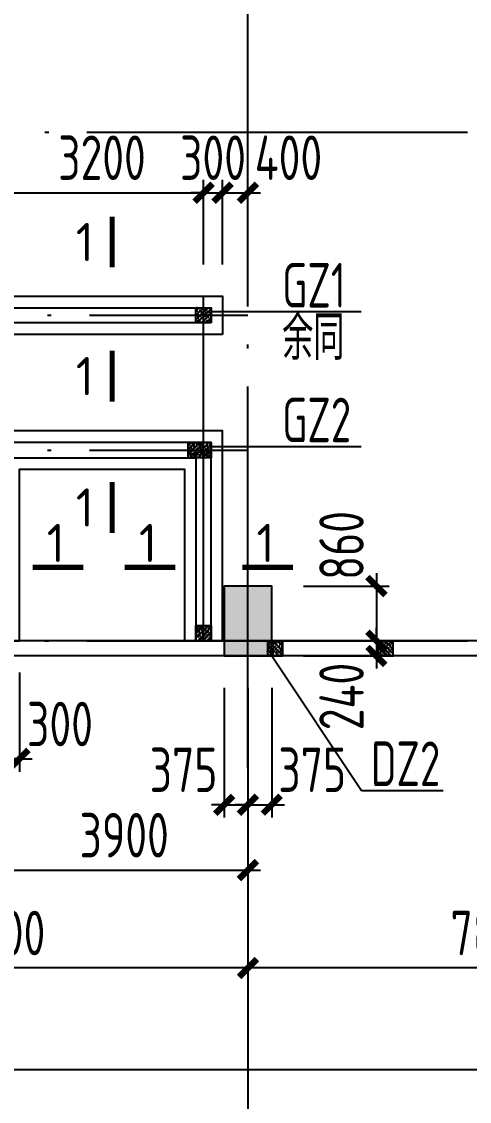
# Model space of a CAD drawing. Extents: x -2746917 to -971774, y -3334247 to -3250358.
# Drawn here: x -2265017 to -2261488, y -3308300 to -3299804 of the extents above; entities that cross this region are included whole.
import ezdxf

# ---------------------------------------------------------------- set-up
doc = ezdxf.new("R2010")
doc.units = 0
doc.header["$LTSCALE"] = 1000
doc.header["$MEASUREMENT"] = 0
doc.header["$PDMODE"] = 35
doc.linetypes.add('DOTE', pattern=[2.42, 2, -0.2, 0.02, -0.2])
doc.layers.get('0').update_dxf_attribs({"linetype": 'CONTINUOUS'})
doc.layers.get('Defpoints').update_dxf_attribs({"linetype": 'CONTINUOUS'})
for name, color, linetype in [('AXIS', 253, 'DOTE'), ('BEAM_CON', 4, 'CONTINUOUS'), ('COLU', 7, 'CONTINUOUS'), ('DIM', 3, 'CONTINUOUS'), ('HATCH', 254, 'CONTINUOUS'), ('NUM', 7, 'CONTINUOUS'), ('TEXT', 7, 'CONTINUOUS'), ('THICK', 6, 'CONTINUOUS')]:
    doc.layers.add(name, color=color, linetype=linetype)
doc.styles.add('TSSD_Dimension', font='tssdeng.shx', dxfattribs={"width": 0.75, "bigfont": 'Hztxt.shx'})
doc.styles.add('TSSD_Label', font='tssdeng.shx', dxfattribs={"width": 0.75, "bigfont": 'hztxt.shx'})
doc.styles.add('TSSD_Rein', font='Tssdeng.shx', dxfattribs={"width": 0.75, "bigfont": 'hztxt.shx'})
doc.dimstyles.new('TSSD_200_100', dxfattribs={"dimtxt": 350, "dimasz": 100, "dimexe": 100, "dimexo": 250, "dimgap": 100, "dimtad": 1, "dimdec": 0, "dimlfac": 2, "dimzin": 0, "dimdsep": 46, "dimtxsty": 'TSSD_Dimension', "dimblk": 'ARCHTICK', "dimcen": 0, "dimdle": 100, "dimclrt": 7, "dimadec": 0, "dimazin": 0, "dimtfac": 1, "dimtdec": 0, "dimtix": 1, "dimtmove": 2, "dimatfit": 3, "dimfxl": 1, "dimtolj": 1, "dimtzin": 0, "dimarcsym": 0})

# ---------------------------------------------------------------- blocks, each defined once
blk = doc.blocks.new('_ArchTick')
at = {"color": 0, "const_width": 0.5}
blk.add_lwpolyline([(-0.707, -0.707), (0.707, 0.707)], dxfattribs=at)
blk = doc.blocks.new('*D1383')
at = {"layer": 'Defpoints', "color": 0, "ltscale": 1.5}
for p in [(-2263233.7, -3305675.3), (-2259333.7, -3305675.3), (-2263233.7, -3307250.3)]:
    blk.add_point(p, dxfattribs=at)
at = {"layer": 'DIM', "color": 0, "lineweight": -2, "ltscale": 1.5}
for p, q in [((-2263233.7, -3305925.3), (-2263233.7, -3307350.3)), ((-2259333.7, -3305925.3), (-2259333.7, -3307350.3)), ((-2259233.7, -3307250.3), (-2263333.7, -3307250.3))]:
    blk.add_line(p, q, dxfattribs=at)
at = {"layer": 'DIM', "color": 0, "lineweight": -2, "ltscale": 1.5, "xscale": 100, "yscale": 100, "zscale": 100, "rotation": 180}
blk.add_blockref('_ArchTick', (-2263233.7, -3307250.3), dxfattribs=at)
at = {"layer": 'DIM', "color": 0, "lineweight": -2, "ltscale": 1.5, "xscale": 100, "yscale": 100, "zscale": 100}
blk.add_blockref('_ArchTick', (-2259333.7, -3307250.3), dxfattribs=at)
at = {"layer": 'DIM', "color": 7, "ltscale": 1.5, "insert": (-2261283.7, -3306975.3), "char_height": 350, "attachment_point": 5, "style": 'TSSD_Dimension'}
blk.add_mtext('\\A1;7800', dxfattribs=at)
blk = doc.blocks.new('*D1384')
at = {"layer": 'Defpoints', "color": 0, "ltscale": 1.5}
for p in [(-2267133.7, -3305675.3), (-2263233.7, -3305675.3), (-2267133.7, -3307250.3)]:
    blk.add_point(p, dxfattribs=at)
at = {"layer": 'DIM', "color": 0, "lineweight": -2, "ltscale": 1.5}
for p, q in [((-2267133.7, -3305925.3), (-2267133.7, -3307350.3)), ((-2263233.7, -3305925.3), (-2263233.7, -3307350.3)), ((-2263133.7, -3307250.3), (-2267233.7, -3307250.3))]:
    blk.add_line(p, q, dxfattribs=at)
at = {"layer": 'DIM', "color": 0, "lineweight": -2, "ltscale": 1.5, "xscale": 100, "yscale": 100, "zscale": 100, "rotation": 180}
blk.add_blockref('_ArchTick', (-2267133.7, -3307250.3), dxfattribs=at)
at = {"layer": 'DIM', "color": 0, "lineweight": -2, "ltscale": 1.5, "xscale": 100, "yscale": 100, "zscale": 100}
blk.add_blockref('_ArchTick', (-2263233.7, -3307250.3), dxfattribs=at)
at = {"layer": 'DIM', "color": 7, "ltscale": 1.5, "insert": (-2265183.7, -3306975.3), "char_height": 350, "attachment_point": 5, "style": 'TSSD_Dimension'}
blk.add_mtext('\\A1;7800', dxfattribs=at)
blk = doc.blocks.new('*D1385')
at = {"layer": 'Defpoints', "color": 0, "ltscale": 1.5}
for p in [(-2267133.7, -3305675.3), (-2224233.7, -3305675.3), (-2224233.7, -3308050.3)]:
    blk.add_point(p, dxfattribs=at)
at = {"layer": 'DIM', "color": 0, "lineweight": -2, "ltscale": 1.5}
for p, q in [((-2267133.7, -3305925.3), (-2267133.7, -3308150.3)), ((-2224233.7, -3305925.3), (-2224233.7, -3308150.3)), ((-2267233.7, -3308050.3), (-2224133.7, -3308050.3))]:
    blk.add_line(p, q, dxfattribs=at)
at = {"layer": 'DIM', "color": 0, "lineweight": -2, "ltscale": 1.5, "xscale": 100, "yscale": 100, "zscale": 100, "rotation": 180}
blk.add_blockref('_ArchTick', (-2267133.7, -3308050.3), dxfattribs=at)
at = {"layer": 'DIM', "color": 0, "lineweight": -2, "ltscale": 1.5, "xscale": 100, "yscale": 100, "zscale": 100}
blk.add_blockref('_ArchTick', (-2224233.7, -3308050.3), dxfattribs=at)
at = {"layer": 'DIM', "color": 7, "ltscale": 1.5, "insert": (-2245683.7, -3307775.3), "char_height": 350, "attachment_point": 5, "style": 'TSSD_Dimension'}
blk.add_mtext('\\A1;85800', dxfattribs=at)
blk = doc.blocks.new('A$C6DF15AF1')
at = {"layer": 'HATCH', "ltscale": 1.5}
h = blk.add_hatch(dxfattribs=at)
h.set_pattern_fill('ARMORED', color=256, scale=5, style=0)
h.set_pattern_definition([(50, (2166309.23, 3282061.71), (35.86300913, -3.13760675), [3.75, -41.25]), (355, (2166309.23, 3282061.71), (-6.93756668, 37.6096067), [3, -33]), (100.4514, (2166312.218, 3282061.447), (28.9254691, 34.4719771), [3.1870095, -35.0571056]), (46.1842, (2166309.23, 3282071.71), (53.36205243, -8.2759507), [5.625, -61.875]), (96.6356, (2166313.676, 3282071.02), (46.7331353, 48.70589355), [4.7805144, -52.58565]), (351.1842, (2166309.23, 3282071.71), (46.73309726, 48.70593005), [4.5, -49.5]), (21, (2166314.23, 3282069.21), (29.8453526, -20.13094453), [3.75, -41.25]), (326, (2166314.23, 3282069.21), (12.1657666, 36.25750225), [3, -33]), (71.4514, (2166316.717, 3282067.53), (42.01113143, 16.12652484), [3.1870095, -35.0571056]), (37.5, (2166309.23, 3282061.709), (0.607992766, 16.64469269), [0, -32.6, 0, -33.5, 0, -33.125]), (7.5, (2166309.23, 3282061.709), (13.15347687, 19.720585594), [0, -19.1, 0, -31.85, 0, -12.625]), (327.5, (2166298.08, 3282061.709), (26.69112181, -1.127743587), [0, -12.5, 0, -39, 0, -51.75]), (317.5, (2166293.08, 3282061.71), (29.15930847, 5.00524912), [0, -16.25, 0, -25.9, 0, -36.75]), (45, (2166309.23, 3282061.71), (-17.67766953, 17.67766953), [])])
h.paths.add_polyline_path([(0, 120), (120, 120), (120, 0), (0, 0)])
at = {"layer": 'COLU'}
blk.add_lwpolyline([(0, 120), (120, 120), (120, 0), (0, 0)], close=True, dxfattribs=at)
blk = doc.blocks.new('*D2643')
at = {"layer": 'Defpoints', "color": 0, "ltscale": 1.5}
for p in [(-2263421.2, -3304795.3), (-2263233.7, -3304795.3), (-2263233.7, -3305966.3)]:
    blk.add_point(p, dxfattribs=at)
at = {"layer": 'DIM', "color": 0, "lineweight": -2, "ltscale": 1.5}
for p, q in [((-2263421.2, -3305045.3), (-2263421.2, -3306066.3)), ((-2263233.7, -3305045.3), (-2263233.7, -3306066.3)), ((-2263421.2, -3305966.3), (-2263521.2, -3305966.3)), ((-2263421.2, -3305966.3), (-2263233.7, -3305966.3)), ((-2263233.7, -3305966.3), (-2263133.7, -3305966.3))]:
    blk.add_line(p, q, dxfattribs=at)
at = {"layer": 'DIM', "color": 0, "lineweight": -2, "ltscale": 1.5, "xscale": 100, "yscale": 100, "zscale": 100}
blk.add_blockref('_ArchTick', (-2263421.2, -3305966.3), dxfattribs=at)
at = {"layer": 'DIM', "color": 0, "lineweight": -2, "ltscale": 1.5, "xscale": 100, "yscale": 100, "zscale": 100, "rotation": 180}
blk.add_blockref('_ArchTick', (-2263233.7, -3305966.3), dxfattribs=at)
at = {"layer": 'DIM', "color": 7, "ltscale": 1.5, "insert": (-2263740.5, -3305691.3), "char_height": 350, "attachment_point": 5, "style": 'TSSD_Dimension'}
blk.add_mtext('\\A1;375', dxfattribs=at)
blk = doc.blocks.new('*D2644')
at = {"layer": 'Defpoints', "color": 0, "ltscale": 1.5}
for p in [(-2263233.7, -3304795.3), (-2263046.2, -3304795.3), (-2263046.2, -3305966.3)]:
    blk.add_point(p, dxfattribs=at)
at = {"layer": 'DIM', "color": 0, "lineweight": -2, "ltscale": 1.5}
for p, q in [((-2263233.7, -3305045.3), (-2263233.7, -3306066.3)), ((-2263046.2, -3305045.3), (-2263046.2, -3306066.3)), ((-2263233.7, -3305966.3), (-2263333.7, -3305966.3)), ((-2263233.7, -3305966.3), (-2263046.2, -3305966.3)), ((-2263046.2, -3305966.3), (-2262946.2, -3305966.3))]:
    blk.add_line(p, q, dxfattribs=at)
at = {"layer": 'DIM', "color": 0, "lineweight": -2, "ltscale": 1.5, "xscale": 100, "yscale": 100, "zscale": 100}
blk.add_blockref('_ArchTick', (-2263233.7, -3305966.3), dxfattribs=at)
at = {"layer": 'DIM', "color": 0, "lineweight": -2, "ltscale": 1.5, "xscale": 100, "yscale": 100, "zscale": 100, "rotation": 180}
blk.add_blockref('_ArchTick', (-2263046.2, -3305966.3), dxfattribs=at)
at = {"layer": 'DIM', "color": 7, "ltscale": 1.5, "insert": (-2262726.9, -3305691.3), "char_height": 350, "attachment_point": 5, "style": 'TSSD_Dimension'}
blk.add_mtext('\\A1;375', dxfattribs=at)
blk = doc.blocks.new('*D2645')
at = {"layer": 'Defpoints', "color": 0, "ltscale": 1.5}
for p in [(-2263046.2, -3304245.3), (-2263046.2, -3304675.3), (-2262221.3, -3304675.3)]:
    blk.add_point(p, dxfattribs=at)
at = {"layer": 'DIM', "color": 0, "lineweight": -2, "ltscale": 1.5}
for p, q in [((-2262221.3, -3304145.3), (-2262221.3, -3304775.3)), ((-2262796.2, -3304245.3), (-2262121.3, -3304245.3)), ((-2262796.2, -3304675.3), (-2262121.3, -3304675.3))]:
    blk.add_line(p, q, dxfattribs=at)
at = {"layer": 'DIM', "color": 0, "lineweight": -2, "ltscale": 1.5, "xscale": 100, "yscale": 100, "zscale": 100}
for p, rotation in [((-2262221.3, -3304245.3), 90), ((-2262221.3, -3304675.3), 270)]:
    blk.add_blockref('_ArchTick', p, dxfattribs=dict(at, rotation=rotation))
at = {"layer": 'DIM', "color": 7, "ltscale": 1.5, "insert": (-2262496.3, -3303926.1), "char_height": 350, "attachment_point": 5, "rotation": 90, "style": 'TSSD_Dimension'}
blk.add_mtext('\\A1;860', dxfattribs=at)
blk = doc.blocks.new('*D2646')
at = {"layer": 'Defpoints', "color": 0, "ltscale": 1.5}
for p in [(-2263046.2, -3304675.3), (-2263046.2, -3304795.3), (-2262221.3, -3304795.3)]:
    blk.add_point(p, dxfattribs=at)
at = {"layer": 'DIM', "color": 0, "lineweight": -2, "ltscale": 1.5}
for p, q in [((-2262221.3, -3304675.3), (-2262221.3, -3304575.3)), ((-2262796.2, -3304675.3), (-2262121.3, -3304675.3)), ((-2262221.3, -3304675.3), (-2262221.3, -3304795.3)), ((-2262796.2, -3304795.3), (-2262121.3, -3304795.3)), ((-2262221.3, -3304795.3), (-2262221.3, -3304895.3))]:
    blk.add_line(p, q, dxfattribs=at)
at = {"layer": 'DIM', "color": 0, "lineweight": -2, "ltscale": 1.5, "xscale": 100, "yscale": 100, "zscale": 100}
for p, rotation in [((-2262221.3, -3304675.3), 270), ((-2262221.3, -3304795.3), 90)]:
    blk.add_blockref('_ArchTick', p, dxfattribs=dict(at, rotation=rotation))
at = {"layer": 'DIM', "color": 7, "ltscale": 1.5, "insert": (-2262496.3, -3305114.6), "char_height": 350, "attachment_point": 5, "rotation": 90, "style": 'TSSD_Dimension'}
blk.add_mtext('\\A1;240', dxfattribs=at)
blk = doc.blocks.new('*D2650')
at = {"layer": 'Defpoints', "color": 0, "ltscale": 1.5}
for p in [(-2265183.7, -3305045.3), (-2263233.7, -3305045.3), (-2263233.7, -3306480.9)]:
    blk.add_point(p, dxfattribs=at)
at = {"layer": 'DIM', "color": 0, "lineweight": -2, "ltscale": 1.5}
for p, q in [((-2265183.7, -3305295.3), (-2265183.7, -3306580.9)), ((-2263233.7, -3305295.3), (-2263233.7, -3306580.9)), ((-2265283.7, -3306480.9), (-2263133.7, -3306480.9))]:
    blk.add_line(p, q, dxfattribs=at)
at = {"layer": 'DIM', "color": 0, "lineweight": -2, "ltscale": 1.5, "xscale": 100, "yscale": 100, "zscale": 100, "rotation": 180}
blk.add_blockref('_ArchTick', (-2265183.7, -3306480.9), dxfattribs=at)
at = {"layer": 'DIM', "color": 0, "lineweight": -2, "ltscale": 1.5, "xscale": 100, "yscale": 100, "zscale": 100}
blk.add_blockref('_ArchTick', (-2263233.7, -3306480.9), dxfattribs=at)
at = {"layer": 'DIM', "color": 7, "ltscale": 1.5, "insert": (-2264208.7, -3306205.9), "char_height": 350, "attachment_point": 5, "style": 'TSSD_Dimension'}
blk.add_mtext('\\A1;3900', dxfattribs=at)
blk = doc.blocks.new('*D2663')
at = {"layer": 'Defpoints', "color": 0, "ltscale": 1.5}
for p in [(-2265183.7, -3304675.3), (-2265033.7, -3304675.3), (-2265183.7, -3305606)]:
    blk.add_point(p, dxfattribs=at)
at = {"layer": 'DIM', "color": 0, "lineweight": -2, "ltscale": 1.5}
for p, q in [((-2265183.7, -3304925.3), (-2265183.7, -3305706)), ((-2265033.7, -3304925.3), (-2265033.7, -3305706)), ((-2265183.7, -3305606), (-2265283.7, -3305606)), ((-2265033.7, -3305606), (-2265183.7, -3305606)), ((-2265033.7, -3305606), (-2264933.7, -3305606))]:
    blk.add_line(p, q, dxfattribs=at)
at = {"layer": 'DIM', "color": 0, "lineweight": -2, "ltscale": 1.5, "xscale": 100, "yscale": 100, "zscale": 100}
blk.add_blockref('_ArchTick', (-2265183.7, -3305606), dxfattribs=at)
at = {"layer": 'DIM', "color": 0, "lineweight": -2, "ltscale": 1.5, "xscale": 100, "yscale": 100, "zscale": 100, "rotation": 180}
blk.add_blockref('_ArchTick', (-2265033.7, -3305606), dxfattribs=at)
at = {"layer": 'DIM', "color": 7, "ltscale": 1.5, "insert": (-2264714.4, -3305331), "char_height": 350, "attachment_point": 5, "style": 'TSSD_Dimension'}
blk.add_mtext('\\A1;300', dxfattribs=at)
blk = doc.blocks.new('*D3420')
at = {"layer": 'Defpoints', "color": 0, "ltscale": 1.5}
for p in [(-2263583.7, -3301150.4), (-2265183.7, -3301965.3), (-2263583.7, -3301965.3)]:
    blk.add_point(p, dxfattribs=at)
at = {"layer": 'DIM', "color": 0, "lineweight": -2, "ltscale": 1.5}
for p, q in [((-2265183.7, -3301715.3), (-2265183.7, -3301050.4)), ((-2263583.7, -3301715.3), (-2263583.7, -3301050.4)), ((-2265283.7, -3301150.4), (-2263483.7, -3301150.4))]:
    blk.add_line(p, q, dxfattribs=at)
at = {"layer": 'DIM', "color": 0, "lineweight": -2, "ltscale": 1.5, "xscale": 100, "yscale": 100, "zscale": 100, "rotation": 180}
blk.add_blockref('_ArchTick', (-2265183.7, -3301150.4), dxfattribs=at)
at = {"layer": 'DIM', "color": 0, "lineweight": -2, "ltscale": 1.5, "xscale": 100, "yscale": 100, "zscale": 100}
blk.add_blockref('_ArchTick', (-2263583.7, -3301150.4), dxfattribs=at)
at = {"layer": 'DIM', "color": 7, "ltscale": 1.5, "insert": (-2264383.7, -3300875.4), "char_height": 350, "attachment_point": 5, "style": 'TSSD_Dimension'}
blk.add_mtext('\\A1;3200', dxfattribs=at)
blk = doc.blocks.new('*D3421')
at = {"layer": 'Defpoints', "color": 0, "ltscale": 1.5}
for p in [(-2263433.7, -3301150.4), (-2263583.7, -3301965.3), (-2263433.7, -3301965.3)]:
    blk.add_point(p, dxfattribs=at)
at = {"layer": 'DIM', "color": 0, "lineweight": -2, "ltscale": 1.5}
for p, q in [((-2263583.7, -3301715.3), (-2263583.7, -3301050.4)), ((-2263433.7, -3301715.3), (-2263433.7, -3301050.4)), ((-2263583.7, -3301150.4), (-2263683.7, -3301150.4)), ((-2263583.7, -3301150.4), (-2263433.7, -3301150.4)), ((-2263433.7, -3301150.4), (-2263333.7, -3301150.4))]:
    blk.add_line(p, q, dxfattribs=at)
at = {"layer": 'DIM', "color": 0, "lineweight": -2, "ltscale": 1.5, "xscale": 100, "yscale": 100, "zscale": 100}
blk.add_blockref('_ArchTick', (-2263583.7, -3301150.4), dxfattribs=at)
at = {"layer": 'DIM', "color": 0, "lineweight": -2, "ltscale": 1.5, "xscale": 100, "yscale": 100, "zscale": 100, "rotation": 180}
blk.add_blockref('_ArchTick', (-2263433.7, -3301150.4), dxfattribs=at)
at = {"layer": 'DIM', "color": 7, "ltscale": 1.5, "insert": (-2263508.7, -3300875.4), "char_height": 350, "attachment_point": 5, "style": 'TSSD_Dimension'}
blk.add_mtext('\\A1;300', dxfattribs=at)
blk = doc.blocks.new('*D3422')
at = {"layer": 'Defpoints', "color": 0, "ltscale": 1.5}
for p in [(-2263233.7, -3301150.4), (-2263433.7, -3301965.3), (-2263233.7, -3301965.3)]:
    blk.add_point(p, dxfattribs=at)
at = {"layer": 'DIM', "color": 0, "lineweight": -2, "ltscale": 1.5}
for p, q in [((-2263433.7, -3301715.3), (-2263433.7, -3301050.4)), ((-2263233.7, -3301715.3), (-2263233.7, -3301050.4)), ((-2263533.7, -3301150.4), (-2263133.7, -3301150.4))]:
    blk.add_line(p, q, dxfattribs=at)
at = {"layer": 'DIM', "color": 0, "lineweight": -2, "ltscale": 1.5, "xscale": 100, "yscale": 100, "zscale": 100, "rotation": 180}
blk.add_blockref('_ArchTick', (-2263433.7, -3301150.4), dxfattribs=at)
at = {"layer": 'DIM', "color": 0, "lineweight": -2, "ltscale": 1.5, "xscale": 100, "yscale": 100, "zscale": 100}
blk.add_blockref('_ArchTick', (-2263233.7, -3301150.4), dxfattribs=at)
at = {"layer": 'DIM', "color": 7, "ltscale": 1.5, "insert": (-2262914.4, -3300875.4), "char_height": 350, "attachment_point": 5, "style": 'TSSD_Dimension'}
blk.add_mtext('\\A1;400', dxfattribs=at)

msp = doc.modelspace()

# ---------------------------------------------------------------- hatches: boundary and pattern name
at = {"layer": 'COLU', "ltscale": 1.5}
h = msp.add_hatch(color=256, dxfattribs=at)
h.paths.add_polyline_path([(-2224113.71, -3284562.84), (-2224463.71, -3284562.84), (-2224463.71, -3284787.84), (-2224113.71, -3284787.84)])
h.paths.add_polyline_path([(-2224113.71, -3288562.84), (-2224463.71, -3288562.84), (-2224463.71, -3288787.84), (-2224113.71, -3288787.84)])
h.paths.add_polyline_path([(-2224113.71, -3296562.84), (-2224463.71, -3296562.84), (-2224463.71, -3296787.84), (-2224113.71, -3296787.84)])
h.paths.add_polyline_path([(-2228321.21, -3304795.34), (-2227946.21, -3304795.34), (-2227946.21, -3304245.34), (-2228321.21, -3304245.34)])
h.paths.add_polyline_path([(-2228296.21, -3292425.34), (-2227971.21, -3292425.34), (-2227971.21, -3292925.34), (-2228296.21, -3292925.34)])
h.paths.add_polyline_path([(-2228321.21, -3280555.34), (-2227946.21, -3280555.34), (-2227946.21, -3281105.34), (-2228321.21, -3281105.34)])
h.paths.add_polyline_path([(-2232221.21, -3304795.34), (-2231846.21, -3304795.34), (-2231846.21, -3304245.34), (-2232221.21, -3304245.34)])
h.paths.add_polyline_path([(-2232196.21, -3292425.34), (-2231871.21, -3292425.34), (-2231871.21, -3292925.34), (-2232196.21, -3292925.34)])
h.paths.add_polyline_path([(-2232221.21, -3280555.34), (-2231846.21, -3280555.34), (-2231846.21, -3281105.34), (-2232221.21, -3281105.34)])
h.paths.add_polyline_path([(-2236121.21, -3304795.34), (-2235746.21, -3304795.34), (-2235746.21, -3304245.34), (-2236121.21, -3304245.34)])
h.paths.add_polyline_path([(-2236096.21, -3292425.34), (-2235771.21, -3292425.34), (-2235771.21, -3292925.34), (-2236096.21, -3292925.34)])
h.paths.add_polyline_path([(-2236121.21, -3280555.34), (-2235746.21, -3280555.34), (-2235746.21, -3281105.34), (-2236121.21, -3281105.34)])
h.paths.add_polyline_path([(-2240021.21, -3304795.34), (-2239646.21, -3304795.34), (-2239646.21, -3304245.34), (-2240021.21, -3304245.34)])
h.paths.add_polyline_path([(-2239996.21, -3292425.34), (-2239671.21, -3292425.34), (-2239671.21, -3292925.34), (-2239996.21, -3292925.34)])
h.paths.add_polyline_path([(-2240021.21, -3280555.34), (-2239646.21, -3280555.34), (-2239646.21, -3281105.34), (-2240021.21, -3281105.34)])
h.paths.add_polyline_path([(-2243921.21, -3304795.34), (-2243546.21, -3304795.34), (-2243546.21, -3304245.34), (-2243921.21, -3304245.34)])
h.paths.add_polyline_path([(-2243896.21, -3292425.34), (-2243571.21, -3292425.34), (-2243571.21, -3292925.34), (-2243896.21, -3292925.34)])
h.paths.add_polyline_path([(-2243921.21, -3280555.34), (-2243546.21, -3280555.34), (-2243546.21, -3281105.34), (-2243921.21, -3281105.34)])
h.paths.add_polyline_path([(-2247821.21, -3304795.34), (-2247446.21, -3304795.34), (-2247446.21, -3304245.34), (-2247821.21, -3304245.34)])
h.paths.add_polyline_path([(-2247796.21, -3292425.34), (-2247471.21, -3292425.34), (-2247471.21, -3292925.34), (-2247796.21, -3292925.34)])
h.paths.add_polyline_path([(-2247821.21, -3280555.34), (-2247446.21, -3280555.34), (-2247446.21, -3281105.34), (-2247821.21, -3281105.34)])
h.paths.add_polyline_path([(-2251721.21, -3304795.34), (-2251346.21, -3304795.34), (-2251346.21, -3304245.34), (-2251721.21, -3304245.34)])
h.paths.add_polyline_path([(-2251696.21, -3292425.34), (-2251371.21, -3292425.34), (-2251371.21, -3292925.34), (-2251696.21, -3292925.34)])
h.paths.add_polyline_path([(-2251721.21, -3280555.34), (-2251346.21, -3280555.34), (-2251346.21, -3281105.34), (-2251721.21, -3281105.34)])
h.paths.add_polyline_path([(-2255621.21, -3304795.34), (-2255246.21, -3304795.34), (-2255246.21, -3304245.34), (-2255621.21, -3304245.34)])
h.paths.add_polyline_path([(-2255596.21, -3292425.34), (-2255271.21, -3292425.34), (-2255271.21, -3292925.34), (-2255596.21, -3292925.34)])
h.paths.add_polyline_path([(-2255621.21, -3280555.34), (-2255246.21, -3280555.34), (-2255246.21, -3281105.34), (-2255621.21, -3281105.34)])
h.paths.add_polyline_path([(-2224113.71, -3280555.34), (-2224463.71, -3280555.34), (-2224463.71, -3281105.34), (-2224113.71, -3281105.34)])
h.paths.add_polyline_path([(-2224113.71, -3300562.84), (-2224463.71, -3300562.84), (-2224463.71, -3300787.84), (-2224113.71, -3300787.84)])
h.paths.add_polyline_path([(-2224113.71, -3304795.34), (-2224463.71, -3304795.34), (-2224463.71, -3304245.34), (-2224113.71, -3304245.34)])
h.paths.add_polyline_path([(-2224113.71, -3292925.34), (-2224463.71, -3292925.34), (-2224463.71, -3292425.34), (-2224113.71, -3292425.34)])
h.paths.add_polyline_path([(-2259521.21, -3304795.34), (-2259146.21, -3304795.34), (-2259146.21, -3304245.34), (-2259521.21, -3304245.34)])
h.paths.add_polyline_path([(-2267253.71, -3300562.84), (-2266903.71, -3300562.84), (-2266903.71, -3300787.84), (-2267253.71, -3300787.84)])
h.paths.add_polyline_path([(-2267253.71, -3296562.84), (-2266903.71, -3296562.84), (-2266903.71, -3296787.84), (-2267253.71, -3296787.84)])
h.paths.add_polyline_path([(-2267253.71, -3288562.84), (-2266903.71, -3288562.84), (-2266903.71, -3288787.84), (-2267253.71, -3288787.84)])
h.paths.add_polyline_path([(-2263421.21, -3304795.34), (-2263046.21, -3304795.34), (-2263046.21, -3304245.34), (-2263421.21, -3304245.34)])
h.paths.add_polyline_path([(-2267253.71, -3304795.34), (-2266903.71, -3304795.34), (-2266903.71, -3304245.34), (-2267253.71, -3304245.34)])
h.paths.add_polyline_path([(-2259496.21, -3292425.34), (-2259171.21, -3292425.34), (-2259171.21, -3292925.34), (-2259496.21, -3292925.34)])
h.paths.add_polyline_path([(-2259521.21, -3280555.34), (-2259146.21, -3280555.34), (-2259146.21, -3281105.34), (-2259521.21, -3281105.34)])
h.paths.add_polyline_path([(-2263396.21, -3292425.34), (-2263071.21, -3292425.34), (-2263071.21, -3292925.34), (-2263396.21, -3292925.34)])
h.paths.add_polyline_path([(-2267253.71, -3292925.34), (-2266903.71, -3292925.34), (-2266903.71, -3292425.34), (-2267253.71, -3292425.34)])
h.paths.add_polyline_path([(-2267253.71, -3284562.84), (-2266903.71, -3284562.84), (-2266903.71, -3284787.84), (-2267253.71, -3284787.84)])
h.paths.add_polyline_path([(-2263421.21, -3280555.34), (-2263046.21, -3280555.34), (-2263046.21, -3281105.34), (-2263421.21, -3281105.34)])
h.paths.add_polyline_path([(-2267253.71, -3280555.34), (-2266903.71, -3280555.34), (-2266903.71, -3281105.34), (-2267253.71, -3281105.34)])
at = {"layer": 'HATCH', "ltscale": 1.5}
h = msp.add_hatch(dxfattribs=at)
h.set_pattern_fill('ARMORED', color=256, scale=5, style=0)
h.set_pattern_definition([(230, (-4429832.943, -6584117.056), (-35.86300913, 3.13760675), [3.75, -41.25]), (175, (-4429832.943, -6584117.056), (6.93756668, -37.6096067), [3, -33]), (280.4514, (-4429835.93, -6584116.795), (-28.9254691, -34.4719771), [3.1870095, -35.0571056]), (226.1842, (-4429832.943, -6584127.056), (-53.36205243, 8.2759507), [5.625, -61.875]), (276.6356, (-4429837.39, -6584126.367), (-46.7331353, -48.70589355), [4.7805144, -52.58565]), (171.1842, (-4429832.943, -6584127.056), (-46.73309726, -48.70593005), [4.5, -49.5]), (201, (-4429837.943, -6584124.556), (-29.8453526, 20.13094453), [3.75, -41.25]), (146, (-4429837.943, -6584124.556), (-12.1657666, -36.25750225), [3, -33]), (251.4514, (-4429840.43, -6584122.88), (-42.01113143, -16.12652484), [3.1870095, -35.0571056]), (217.5, (-4429832.943, -6584117.056), (-0.607992766, -16.64469269), [0, -32.6, 0, -33.5, 0, -33.125]), (187.5, (-4429832.943, -6584117.056), (-13.15347687, -19.720585594), [0, -19.1, 0, -31.85, 0, -12.625]), (147.5, (-4429821.793, -6584117.056), (-26.69112181, 1.127743587), [0, -12.5, 0, -39, 0, -51.75]), (137.5, (-4429816.793, -6584117.056), (-29.15930847, -5.00524912), [0, -16.25, 0, -25.9, 0, -36.75]), (225, (-4429832.943, -6584117.056), (17.67766953, -17.67766953), [])])
h.paths.add_polyline_path([(-2263523.71, -3302175.34), (-2263643.71, -3302175.34), (-2263643.71, -3302055.34), (-2263523.71, -3302055.34)])
h = msp.add_hatch(dxfattribs=at)
h.set_pattern_fill('ARMORED', color=256, scale=5, style=0)
h.set_pattern_definition([(230, (-4430790.813, -6586213.927), (-35.86300913, 3.13760675), [3.75, -41.25]), (175, (-4430790.813, -6586213.927), (6.93756668, -37.6096067), [3, -33]), (280.4514, (-4430793.8, -6586213.665), (-28.9254691, -34.4719771), [3.1870095, -35.0571056]), (226.1842, (-4430790.813, -6586223.927), (-53.36205243, 8.2759507), [5.625, -61.875]), (276.6356, (-4430795.26, -6586223.237), (-46.7331353, -48.70589355), [4.7805144, -52.58565]), (171.1842, (-4430790.81, -6586223.927), (-46.73309726, -48.70593005), [4.5, -49.5]), (201, (-4430795.813, -6586221.427), (-29.8453526, 20.13094453), [3.75, -41.25]), (146, (-4430795.813, -6586221.427), (-12.1657666, -36.25750225), [3, -33]), (251.4514, (-4430798.3, -6586219.75), (-42.01113143, -16.12652484), [3.1870095, -35.0571056]), (217.5, (-4430790.813, -6586213.927), (-0.607992766, -16.64469269), [0, -32.6, 0, -33.5, 0, -33.125]), (187.5, (-4430790.813, -6586213.927), (-13.15347687, -19.720585594), [0, -19.1, 0, -31.85, 0, -12.625]), (147.5, (-4430779.663, -6586213.927), (-26.69112181, 1.127743587), [0, -12.5, 0, -39, 0, -51.75]), (137.5, (-4430774.663, -6586213.927), (-29.15930847, -5.00524912), [0, -16.25, 0, -25.9, 0, -36.75]), (225, (-4430790.813, -6586213.927), (17.67766953, -17.67766953), [])])
h.paths.add_polyline_path([(-2263523.71, -3303235.34), (-2263703.71, -3303235.34), (-2263703.71, -3303115.34), (-2263523.71, -3303115.34)])

# ---------------------------------------------------------------- linework, layer by layer
at = {"layer": 'AXIS', "ltscale": 1.5}
for p, q in [((-2263233.71, -3305675.34), (-2263233.71, -3279675.34)), ((-2268133.71, -3300675.34), (-2223233.71, -3300675.34)), ((-2263583.71, -3304675.34), (-2263583.71, -3301965.34)), ((-2268112.8, -3302115.34), (-2263233.71, -3302115.34)), ((-2268112.8, -3303175.34), (-2263233.71, -3303175.34)), ((-2268133.71, -3304675.34), (-2223233.71, -3304675.34))]:
    msp.add_line(p, q, dxfattribs=at)
at = {"layer": 'BEAM_CON', "ltscale": 1.5}
for points in [[(-2267253.71, -3280555.34), (-2224113.71, -3280555.34), (-2224113.71, -3304795.34), (-2267253.71, -3304795.34)], [(-2267133.71, -3280675.34), (-2224233.71, -3280675.34), (-2224233.71, -3304675.34), (-2267133.71, -3304675.34)]]:
    msp.add_lwpolyline(points, close=True, dxfattribs=at)
at = {"layer": 'COLU'}
for points in [[(-2263433.71, -3302265.34), (-2267133.71, -3302265.34), (-2267133.71, -3301965.34), (-2263433.71, -3301965.34)], [(-2263523.71, -3302175.34), (-2267133.71, -3302175.34), (-2267133.71, -3302055.34), (-2263523.71, -3302055.34)], [(-2263523.71, -3302175.34), (-2263643.71, -3302175.34), (-2263643.71, -3302055.34), (-2263523.71, -3302055.34)], [(-2263523.71, -3303235.34), (-2263703.71, -3303235.34), (-2263703.71, -3303115.34), (-2263523.71, -3303115.34)]]:
    msp.add_lwpolyline(points, close=True, dxfattribs=at)
at = {"layer": 'COLU', "ltscale": 1.5}
for points in [[(-2263433.71, -3304675.34), (-2263433.71, -3303025.34), (-2267133.71, -3303025.34), (-2267133.71, -3303325.34), (-2265333.71, -3303325.34), (-2265333.71, -3304675.34), (-2265033.71, -3304675.34), (-2265033.71, -3303325.34), (-2263733.71, -3303325.34), (-2263733.71, -3304675.34)], [(-2263421.21, -3304795.34), (-2263046.21, -3304795.34), (-2263046.21, -3304245.34), (-2263421.21, -3304245.34)]]:
    msp.add_lwpolyline(points, close=True, dxfattribs=at)
msp.add_lwpolyline([(-2263523.71, -3304675.34), (-2263523.71, -3303115.34), (-2267133.71, -3303115.34), (-2267133.71, -3303235.34), (-2265243.71, -3303235.34), (-2265243.71, -3304675.34), (-2265123.71, -3304675.34), (-2265123.71, -3303235.34), (-2263643.71, -3303235.34), (-2263643.71, -3304675.34), (-2263523.71, -3304675.34)], dxfattribs=at)
at = {"layer": 'NUM'}
for p, q in [((-2262340.98, -3302088.75), (-2263523.71, -3302088.75)), ((-2262340.98, -3303148.75), (-2263523.71, -3303148.75)), ((-2263046.21, -3304795.34), (-2262338.43, -3305853.42)), ((-2262338.43, -3305853.42), (-2261695.05, -3305853.42))]:
    msp.add_line(p, q, dxfattribs=at)
at = {"layer": 'NUM', "ltscale": 1.5}
msp.add_line((-2263233.71, -3305675.34), (-2263233.71, -3308450.34), dxfattribs=at)
at = {"layer": 'THICK'}
for points in [[(-2264303.68, -3301738.75, 40, 40, 0), (-2264303.68, -3301338.75, 40, 40, 0)], [(-2264303.68, -3302393.6, 40, 40, 0), (-2264303.68, -3302793.6, 40, 40, 0)], [(-2264303.68, -3303427.19, 40, 40, 0), (-2264303.68, -3303827.19, 40, 40, 0)], [(-2264530.85, -3304098.11, 40, 40, 0), (-2264930.85, -3304098.11, 40, 40, 0)], [(-2263804.78, -3304098.11, 40, 40, 0), (-2264204.78, -3304098.11, 40, 40, 0)], [(-2262878.19, -3304098.11, 40, 40, 0), (-2263278.19, -3304098.11, 40, 40, 0)]]:
    msp.add_lwpolyline(points, format="xyseb", dxfattribs=at)

# ---------------------------------------------------------------- block references
at = {"layer": 'COLU', "ltscale": 1.5, "rotation": 180}
msp.add_blockref('A$C6DF15AF1', (-2263523.71, -3304555.35), dxfattribs=at)
at = {"layer": 'COLU', "ltscale": 1.5, "xscale": -1}
for p in [(-2262958.71, -3304795.34), (-2262088.71, -3304795.34)]:
    msp.add_blockref('A$C6DF15AF1', p, dxfattribs=at)

# ---------------------------------------------------------------- texts
at = {"layer": 'TEXT', "lineweight": 5, "style": 'TSSD_Rein', "width": 0.7}
for s, p in [('GZ1', (-2262963.6, -3302053.74)), ('余同', (-2262963.6, -3302465.43)), ('GZ2', (-2262963.6, -3303113.74)), ('DZ2', (-2262264.25, -3305818.41))]:
    msp.add_text(s, height=350, dxfattribs=at).set_placement(p)
at = {"layer": 'THICK', "style": 'TSSD_Label'}
for p in [(-2264590.22, -3301688.75), (-2264590.22, -3302743.6), (-2264590.22, -3303777.19), (-2264819.08, -3304056.51), (-2264093.01, -3304056.51), (-2263166.42, -3304056.51)]:
    msp.add_text('1', height=300, dxfattribs=at).set_placement(p)

# ---------------------------------------------------------------- dimensions: what is measured, and where the dimension line sits
at = {"layer": 'DIM', "ltscale": 1.5}
for base, p1, p2, picture, middle in [((-2263583.71, -3301150.43), (-2265183.71, -3301965.34), (-2263583.71, -3301965.34), '*D3420', (-2264383.71, -3300875.43)), ((-2263433.71, -3301150.43), (-2263583.71, -3301965.34), (-2263433.71, -3301965.34), '*D3421', (-2263508.71, -3300875.43)), ((-2263233.71, -3306480.91), (-2265183.71, -3305045.34), (-2263233.71, -3305045.34), '*D2650', (-2264208.71, -3306205.91))]:
    dim = msp.add_linear_dim(base=base, p1=p1, p2=p2, dimstyle='TSSD_200_100', dxfattribs=at)
    dim.commit()
    dim.dimension.update_dxf_attribs({"geometry": picture, "text_midpoint": middle})
for base, p1, p2, picture, middle in [((-2263233.71, -3301150.43), (-2263433.71, -3301965.34), (-2263233.71, -3301965.34), '*D3422', (-2262914.44, -3300875.43)), ((-2265183.71, -3305606.01), (-2265033.71, -3304675.34), (-2265183.71, -3304675.34), '*D2663', (-2264714.44, -3305331.01)), ((-2263233.71, -3305966.29), (-2263421.21, -3304795.34), (-2263233.71, -3304795.34), '*D2643', (-2263740.47, -3305691.29)), ((-2263046.21, -3305966.29), (-2263233.71, -3304795.34), (-2263046.21, -3304795.34), '*D2644', (-2262726.94, -3305691.29))]:
    dim = msp.add_linear_dim(base=base, p1=p1, p2=p2, dimstyle='TSSD_200_100', dxfattribs=at)
    dim.commit()
    dim.dimension.update_dxf_attribs({"geometry": picture, "text_midpoint": middle, "dimtype": 160})
for base, p1, p2, picture, middle in [((-2262221.34, -3304675.34), (-2263046.21, -3304245.34), (-2263046.21, -3304675.34), '*D2645', (-2262496.34, -3303926.08)), ((-2262221.34, -3304795.34), (-2263046.21, -3304675.34), (-2263046.21, -3304795.34), '*D2646', (-2262496.34, -3305114.61))]:
    dim = msp.add_linear_dim(base=base, p1=p1, p2=p2, angle=90, dimstyle='TSSD_200_100', dxfattribs=at)
    dim.commit()
    dim.dimension.update_dxf_attribs({"geometry": picture, "text_midpoint": middle, "dimtype": 160})
for base, p1, p2, picture, middle in [((-2267133.71, -3307250.34), (-2263233.71, -3305675.34), (-2267133.71, -3305675.34), '*D1384', (-2265183.71, -3306975.34)), ((-2224233.71, -3308050.34), (-2267133.71, -3305675.34), (-2224233.71, -3305675.34), '*D1385', (-2245683.71, -3307775.34)), ((-2263233.71, -3307250.34), (-2259333.71, -3305675.34), (-2263233.71, -3305675.34), '*D1383', (-2261283.71, -3306975.34))]:
    dim = msp.add_linear_dim(base=base, p1=p1, p2=p2, angle=180, dimstyle='TSSD_200_100', dxfattribs=at)
    dim.commit()
    dim.dimension.update_dxf_attribs({"geometry": picture, "text_midpoint": middle})

doc.saveas('drawing.dxf')
